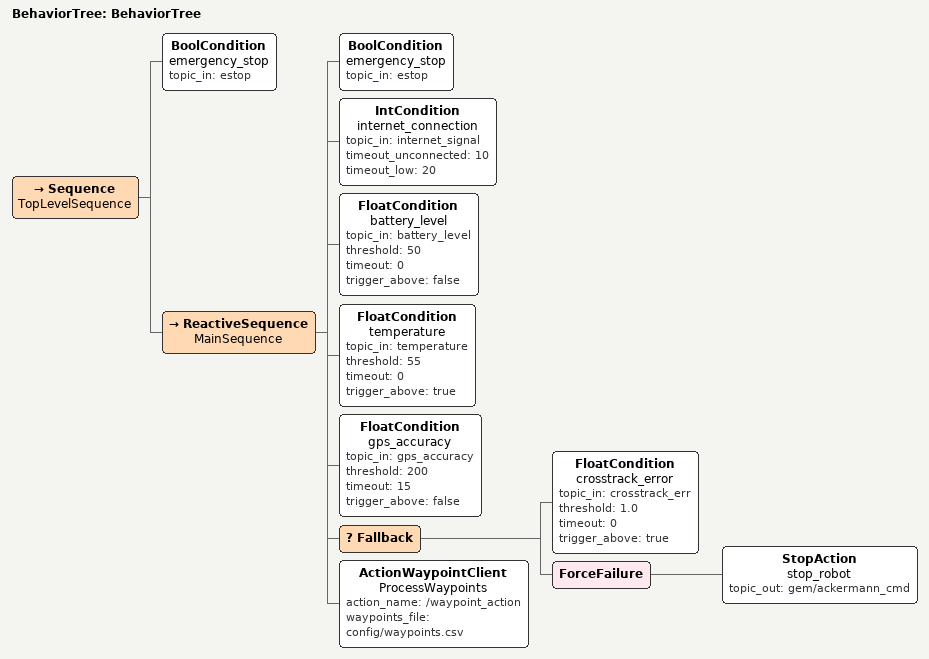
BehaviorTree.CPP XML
<root main_tree_to_execute="BehaviorTree">
  <BehaviorTree ID="BehaviorTree">
    <Sequence name="TopLevelSequence">
      <BoolCondition name="emergency_stop" topic_in="estop"/>
      <ReactiveSequence name="MainSequence">
        <BoolCondition name="emergency_stop" topic_in="estop"/>
        <IntCondition name="internet_connection" topic_in="internet_signal"
                      timeout_unconnected="10" timeout_low="20"/>
        <FloatCondition name="battery_level" topic_in="battery_level"
                        threshold="50" timeout="0" trigger_above="false"/>
        <FloatCondition name="temperature" topic_in="temperature" threshold="55"
                        timeout="0" trigger_above="true"/>
        <FloatCondition name="gps_accuracy" topic_in="gps_accuracy" threshold="200"
                        timeout="15" trigger_above="false"/>
        <!-- ========== NOT NECESSARY - JUST TO SHOW USAGE OF MORE PLUGINS ========== -->
        <Fallback>
          <FloatCondition name="crosstrack_error" topic_in="crosstrack_err"
                          threshold="1.0" timeout="0" trigger_above="true"/>
          <ForceFailure>
              <StopAction name="stop_robot" topic_out="gem/ackermann_cmd"/>
          </ForceFailure>
        </Fallback>
        <ActionWaypointClient name="ProcessWaypoints" action_name="/waypoint_action"
                              waypoints_file="config/waypoints.csv"/>
      </ReactiveSequence>
    </Sequence>
  </BehaviorTree>
</root>
